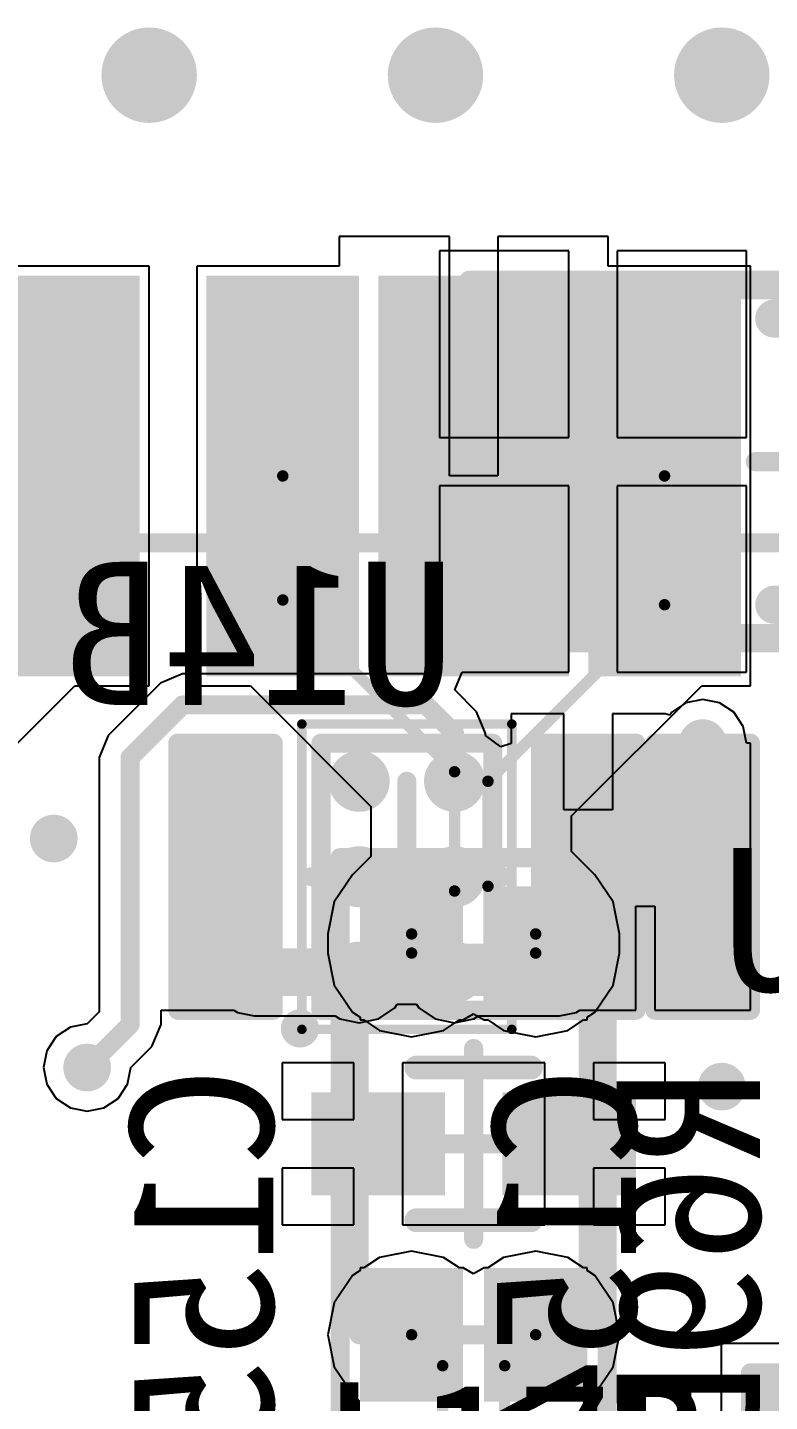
# Model space of a CAD drawing. Header units: millimetres. Extents: x 15 to 120, y 22 to 104.
# Drawn here: x 90.86 to 94.75, y 77.05 to 84.25 of the extents above; entities that cross this region are included whole.
import ezdxf

# ---------------------------------------------------------------- set-up
doc = ezdxf.new("R2010")
doc.units = ezdxf.units.MM
for name, color, linetype in [('BottomLayer', 5, 'Continuous'), ('BottomOverlay', 54, 'Continuous'), ('BottomPaste', 16, 'Continuous'), ('BottomSolder', 6, 'Continuous'), ('Mechanical13', 56, 'Continuous'), ('Mechanical15', 56, 'Continuous'), ('Mechanical9', 56, 'Continuous'), ('MultiLayer', 9, 'Continuous'), ('TopLayer', 1, 'Continuous'), ('TopOverlay', 2, 'Continuous'), ('TopPaste', 8, 'Continuous'), ('TopSolder', 216, 'Continuous')]:
    doc.layers.add(name, color=color, linetype=linetype)

msp = doc.modelspace()

# ---------------------------------------------------------------- linework, layer by layer
at = {"layer": 'BottomLayer'}
for p, q in [((93.698, 83.079), (93.021, 83.079)), ((93.021, 83.079), (93.021, 82.102)), ((93.698, 82.102), (93.698, 83.079)), ((94.629, 83.079), (93.952, 83.079)), ((93.952, 83.079), (93.952, 82.102)), ((94.629, 82.102), (94.629, 83.079)), ((93.021, 82.102), (93.698, 82.102)), ((93.952, 82.102), (94.629, 82.102)), ((93.698, 81.848), (93.021, 81.848)), ((93.021, 81.848), (93.021, 81.0338)), ((93.698, 80.871), (93.698, 81.848)), ((94.629, 81.848), (93.952, 81.848)), ((93.952, 81.848), (93.952, 80.871)), ((94.629, 80.871), (94.629, 81.848)), ((93.021, 81.0338), (92.95, 80.8624)), ((91.675, 80.8624), (91.5602, 80.8148)), ((92.95, 80.8624), (91.675, 80.8624)), ((93.101, 80.7786), (93.1393, 80.871)), ((93.1393, 80.871), (93.698, 80.871)), ((93.952, 80.871), (94.629, 80.871)), ((91.5602, 80.8148), (91.2852, 80.5398)), ((93.2148, 80.6648), (93.101, 80.7786)), ((94.3122, 80.7119), (94.2378, 80.6622)), ((94.4, 80.7294), (94.3122, 80.7119)), ((94.4878, 80.7119), (94.4, 80.7294)), ((94.5622, 80.6622), (94.4878, 80.7119)), ((93.2624, 80.55), (93.2148, 80.6648)), ((93.673, 80.654), (93.396, 80.654)), ((93.396, 80.654), (93.396, 80.4972)), ((93.673, 80.15), (93.673, 80.654)), ((94.204, 80.654), (93.927, 80.654)), ((93.927, 80.654), (93.927, 80.15)), ((94.2275, 80.6469), (94.204, 80.654)), ((94.204, 80.654), (94.204, 80.654)), ((94.204, 80.654), (94.204, 80.654)), ((94.2378, 80.6622), (94.2275, 80.6469)), ((94.6119, 80.5878), (94.5622, 80.6622)), ((94.6294, 80.5), (94.6119, 80.5878)), ((91.2852, 80.5398), (91.2376, 80.425)), ((93.2624, 80.5406), (93.2624, 80.55)), ((93.3427, 80.4811), (93.2624, 80.5406)), ((93.396, 80.4972), (93.3427, 80.4811)), ((94.65, 80.5), (94.6294, 80.5)), ((94.6294, 80.5), (94.6294, 80.5)), ((94.65, 79.8), (94.65, 80.5)), ((91.2376, 80.425), (91.2376, 79.0922)), ((93.927, 80.15), (93.673, 80.15)), ((94.65, 79.1), (94.65, 79.8)), ((94.65, 79.8), (94.65, 79.8)), ((94.65, 79.8), (94.65, 79.8)), ((94.65, 79.8), (94.65, 79.8)), ((94.65, 79.8), (94.65, 79.8)), ((94.65, 79.8), (94.65, 79.8)), ((94.65, 79.8), (94.65, 79.8)), ((94.05, 79.1), (94.05, 79.646)), ((94.05, 79.646), (94.15, 79.646)), ((94.15, 79.646), (94.15, 79.1)), ((92.7874, 79.1126), (92.8, 79.1313)), ((92.8, 79.1313), (92.9, 79.1313)), ((92.9, 79.1313), (92.9125, 79.1126)), ((91.2376, 79.0922), (91.1747, 79.0294)), ((91.5624, 79.025), (91.5624, 79.1)), ((91.5624, 79.1), (91.5624, 79.1)), ((91.5624, 79.1), (91.65, 79.1)), ((91.65, 79.1), (91.65, 79.1)), ((91.65, 79.1), (91.9443, 79.1)), ((91.9443, 79.1), (91.9622, 79.0881)), ((91.9622, 79.0881), (92.05, 79.0706)), ((92.05, 79.0706), (92.4753, 79.0706)), ((92.4753, 79.0706), (92.4986, 79.0551)), ((92.7014, 79.0551), (92.7874, 79.1126)), ((92.9125, 79.1126), (92.9986, 79.0551)), ((93.2014, 79.0551), (93.2247, 79.0706)), ((93.2247, 79.0706), (93.65, 79.0706)), ((93.65, 79.0706), (93.7378, 79.0881)), ((93.7378, 79.0881), (93.7557, 79.1)), ((93.7557, 79.1), (94.05, 79.1)), ((94.15, 79.1), (94.65, 79.1)), ((91.0872, 79.0119), (91.0128, 78.9622)), ((91.1747, 79.0294), (91.0872, 79.0119)), ((91.5148, 78.9102), (91.5624, 79.025)), ((91.5624, 79.025), (91.5624, 79.025)), ((91.5624, 79.025), (91.5624, 79.025)), ((91.5624, 79.025), (91.5624, 79.025)), ((91.5624, 79.025), (91.5624, 79.025)), ((91.5624, 79.025), (91.5624, 79.025)), ((92.4986, 79.0551), (92.6, 79.0349)), ((92.6, 79.0349), (92.7014, 79.0551)), ((92.9986, 79.0551), (93.1, 79.0349)), ((93.1, 79.0349), (93.2014, 79.0551)), ((91.0128, 78.9622), (90.9631, 78.8878)), ((90.9631, 78.8878), (90.9456, 78.8)), ((91.4044, 78.7997), (91.5148, 78.9102)), ((90.9456, 78.8), (90.9631, 78.7122)), ((91.3869, 78.7122), (91.4044, 78.7997)), ((90.9631, 78.7122), (91.0128, 78.6378)), ((91.3372, 78.6378), (91.3869, 78.7122)), ((91.0128, 78.6378), (91.0872, 78.5881)), ((91.2628, 78.5881), (91.3372, 78.6378)), ((91.0872, 78.5881), (91.175, 78.5706)), ((91.175, 78.5706), (91.2628, 78.5881)), ((94.873, 77.354), (94.496, 77.354)), ((94.496, 77.354), (94.496, 76.927))]:
    msp.add_line(p, q, dxfattribs=at)
for points, const_width in [([(91.375, 84, 1), (91.625, 84, 1)], 0.25), ([(92.875, 84, 1), (93.125, 84, 1)], 0.25), ([(94.375, 84, 1), (94.625, 84, 1)], 0.25), ([(93.4125, 82.575, 1), (93.5375, 82.575, 1)], 0.125), ([(93.9125, 82.575, 1), (94.0375, 82.575, 1)], 0.125), ([(93.4125, 82.325, 1), (93.5375, 82.325, 1)], 0.125), ([(93.9125, 82.325, 1), (94.0375, 82.325, 1)], 0.125), ([(93.4125, 81.725, 1), (93.5375, 81.725, 1)], 0.125), ([(93.9125, 81.725, 1), (94.0375, 81.725, 1)], 0.125), ([(93.4125, 81.475, 1), (93.5375, 81.475, 1)], 0.125), ([(93.9125, 81.475, 1), (94.0375, 81.475, 1)], 0.125), ([(91.65, 80.7, 1), (91.7, 80.7, 1)], 0.05), ([(91.65, 80.7, 1), (91.7, 80.7, 1)], 0.05), ([(92.925, 80.7, 1), (92.975, 80.7, 1)], 0.05), ([(92.925, 80.7, 1), (92.975, 80.7, 1)], 0.05), ([(93.075, 80.55, 1), (93.125, 80.55, 1)], 0.05), ([(93.075, 80.55, 1), (93.125, 80.55, 1)], 0.05), ([(94.3375, 80.5, 1), (94.4625, 80.5, 1)], 0.125), ([(94.3375, 80.5, 1), (94.4625, 80.5, 1)], 0.125), ([(91.375, 80.425, 1), (91.425, 80.425, 1)], 0.05), ([(91.375, 80.425, 1), (91.425, 80.425, 1)], 0.05), ([(92.52, 80.3, 1), (92.68, 80.3, 1)], 0.16), ([(92.5375, 80.3, 1), (92.6625, 80.3, 1)], 0.125), ([(93.02, 80.3, 1), (93.18, 80.3, 1)], 0.16), ([(93.075, 80.3, 1), (93.125, 80.3, 1)], 0.05), ([(94.3375, 80.15, 1), (94.4625, 80.15, 1)], 0.125), ([(91.8375, 80.025, 1), (91.9625, 80.025, 1)], 0.125), ([(93.7375, 80.05, 1), (93.8625, 80.05, 1)], 0.125), ([(90.9375, 80, 1), (91.0625, 80, 1)], 0.125), ([(92.52, 79.8, 1), (92.68, 79.8, 1)], 0.16), ([(92.5375, 79.8, 1), (92.6625, 79.8, 1)], 0.125), ([(93.02, 79.8, 1), (93.18, 79.8, 1)], 0.16), ([(93.0375, 79.8, 1), (93.1625, 79.8, 1)], 0.125), ([(94.3375, 79.575, 1), (94.4625, 79.575, 1)], 0.125), ([(91.8375, 79.45, 1), (91.9625, 79.45, 1)], 0.125), ([(91.8375, 79.45, 1), (91.9625, 79.45, 1)], 0.125), ([(93.7375, 79.45, 1), (93.8625, 79.45, 1)], 0.125), ([(93.7375, 79.45, 1), (93.8625, 79.45, 1)], 0.125), ([(91.9875, 79.3, 1), (92.1125, 79.3, 1)], 0.125), ([(91.9875, 79.3, 1), (92.1125, 79.3, 1)], 0.125), ([(92.52, 79.3, 1), (92.68, 79.3, 1)], 0.16), ([(92.5375, 79.3, 1), (92.6625, 79.3, 1)], 0.125), ([(93.02, 79.3, 1), (93.18, 79.3, 1)], 0.16), ([(93.0375, 79.3, 1), (93.1625, 79.3, 1)], 0.125), ([(93.5875, 79.3, 1), (93.7125, 79.3, 1)], 0.125), ([(93.5875, 79.3, 1), (93.7125, 79.3, 1)], 0.125), ([(91.375, 79.025, 1), (91.425, 79.025, 1)], 0.05), ([(91.375, 79.025, 1), (91.425, 79.025, 1)], 0.05), ([(91.1125, 78.8, 1), (91.2375, 78.8, 1)], 0.125), ([(91.15, 78.8, 1), (91.2, 78.8, 1)], 0.05), ([(94.4375, 78.7, 1), (94.5625, 78.7, 1)], 0.125)]:
    msp.add_lwpolyline(points, format="xyb", close=True, dxfattribs=dict(at, const_width=const_width))
for points, const_width in [([(91.4, 80.425), (91.675, 80.7)], 0.1), ([(91.675, 80.7), (92.95, 80.7)], 0.1), ([(92.95, 80.7), (93.1, 80.55)], 0.1), ([(93.1, 80.3), (93.1, 80.55)], 0.1), ([(94.4, 80.15), (94.4, 80.5)], 0.25), ([(91.4, 79.025), (91.4, 80.425)], 0.1), ([(91.9, 79.45), (92.05, 79.3)], 0.25), ([(93.65, 79.3), (93.8, 79.45)], 0.25), ([(92.05, 79.3), (92.6, 79.3)], 0.25), ([(93.1, 79.3), (93.65, 79.3)], 0.25), ([(91.175, 78.8), (91.4, 79.025)], 0.1)]:
    msp.add_lwpolyline(points, dxfattribs=dict(at, const_width=const_width))
for points in [[(93.275, 82.825), (93.275, 81.125), (94.375, 82.825), (94.375, 81.125)], [(91.75, 79.9), (92.05, 79.9), (91.75, 80.4), (92.05, 80.4)], [(93.65, 79.9), (93.95, 79.9), (93.65, 80.4), (93.95, 80.4)], [(94.55, 80.4), (94.25, 80.4), (94.55, 79.9), (94.25, 79.9)], [(91.75, 79.2), (92.05, 79.2), (91.75, 79.7), (92.05, 79.7)], [(93.65, 79.2), (93.95, 79.2), (93.65, 79.7), (93.95, 79.7)], [(94.55, 79.7), (94.25, 79.7), (94.55, 79.2), (94.25, 79.2)]]:
    msp.add_solid(points, dxfattribs=at)
at = {"layer": 'BottomOverlay', "const_width": 0.2}
for points in [[(94.775, 82.725), (95.575, 82.725)], [(94.775, 81.225), (95.575, 81.225)]]:
    msp.add_lwpolyline(points, dxfattribs=at)
at = {"layer": 'BottomOverlay'}
for points, const_width in [([(94.725, 82.725, 1), (94.825, 82.725, 1)], 0.1), ([(94.725, 81.225, 1), (94.825, 81.225, 1)], 0.1), ([(92.34, 79.005, 1), (92.24, 79.005, 1)], 0.1), ([(92.215, 79.005, 1), (92.265, 79.005, 1)], 0.05), ([(92.315, 79.005, 1), (92.365, 79.005, 1)], 0.05)]:
    msp.add_lwpolyline(points, format="xyb", close=True, dxfattribs=dict(at, const_width=const_width))
at = {"layer": 'BottomPaste', "const_width": 0.16}
for points in [[(92.52, 80.3, 1), (92.68, 80.3, 1)], [(92.52, 80.3, 1), (92.68, 80.3, 1)], [(93.02, 80.3, 1), (93.18, 80.3, 1)], [(93.02, 80.3, 1), (93.18, 80.3, 1)], [(92.52, 79.8, 1), (92.68, 79.8, 1)], [(92.52, 79.8, 1), (92.68, 79.8, 1)], [(93.02, 79.8, 1), (93.18, 79.8, 1)], [(93.02, 79.8, 1), (93.18, 79.8, 1)], [(92.52, 79.3, 1), (92.68, 79.3, 1)], [(92.52, 79.3, 1), (92.68, 79.3, 1)], [(93.02, 79.3, 1), (93.18, 79.3, 1)], [(93.02, 79.3, 1), (93.18, 79.3, 1)]]:
    msp.add_lwpolyline(points, format="xyb", close=True, dxfattribs=at)
at = {"layer": 'BottomPaste'}
for points in [[(93.275, 82.825), (93.275, 81.125), (94.375, 82.825), (94.375, 81.125)], [(93.275, 82.825), (93.275, 81.125), (94.375, 82.825), (94.375, 81.125)], [(91.75, 79.9), (92.05, 79.9), (91.75, 80.4), (92.05, 80.4)], [(91.75, 79.9), (92.05, 79.9), (91.75, 80.4), (92.05, 80.4)], [(93.65, 79.9), (93.95, 79.9), (93.65, 80.4), (93.95, 80.4)], [(93.65, 79.9), (93.95, 79.9), (93.65, 80.4), (93.95, 80.4)], [(94.55, 80.4), (94.25, 80.4), (94.55, 79.9), (94.25, 79.9)], [(94.55, 80.4), (94.25, 80.4), (94.55, 79.9), (94.25, 79.9)], [(91.75, 79.2), (92.05, 79.2), (91.75, 79.7), (92.05, 79.7)], [(91.75, 79.2), (92.05, 79.2), (91.75, 79.7), (92.05, 79.7)], [(93.65, 79.2), (93.95, 79.2), (93.65, 79.7), (93.95, 79.7)], [(93.65, 79.2), (93.95, 79.2), (93.65, 79.7), (93.95, 79.7)], [(94.55, 79.7), (94.25, 79.7), (94.55, 79.2), (94.25, 79.2)], [(94.55, 79.7), (94.25, 79.7), (94.55, 79.2), (94.25, 79.2)]]:
    msp.add_solid(points, dxfattribs=at)
at = {"layer": 'BottomSolder'}
for points, const_width in [([(92.54, 80.3, 1), (92.66, 80.3, 1)], 0.12), ([(92.54, 80.3, 1), (92.66, 80.3, 1)], 0.12), ([(93.04, 80.3, 1), (93.16, 80.3, 1)], 0.12), ([(93.04, 80.3, 1), (93.16, 80.3, 1)], 0.12), ([(93.7125, 80.05, 1), (93.8875, 80.05, 1)], 0.175), ([(93.7125, 80.05, 1), (93.8875, 80.05, 1)], 0.175), ([(91.8125, 80.025, 1), (91.9875, 80.025, 1)], 0.175), ([(91.8125, 80.025, 1), (91.9875, 80.025, 1)], 0.175), ([(92.54, 79.8, 1), (92.66, 79.8, 1)], 0.12), ([(92.54, 79.8, 1), (92.66, 79.8, 1)], 0.12), ([(93.04, 79.8, 1), (93.16, 79.8, 1)], 0.12), ([(93.04, 79.8, 1), (93.16, 79.8, 1)], 0.12), ([(91.8125, 79.45, 1), (91.9875, 79.45, 1)], 0.175), ([(91.8125, 79.45, 1), (91.9875, 79.45, 1)], 0.175), ([(93.7125, 79.45, 1), (93.8875, 79.45, 1)], 0.175), ([(93.7125, 79.45, 1), (93.8875, 79.45, 1)], 0.175), ([(92.54, 79.3, 1), (92.66, 79.3, 1)], 0.12), ([(92.54, 79.3, 1), (92.66, 79.3, 1)], 0.12), ([(93.04, 79.3, 1), (93.16, 79.3, 1)], 0.12), ([(93.04, 79.3, 1), (93.16, 79.3, 1)], 0.12)]:
    msp.add_lwpolyline(points, format="xyb", close=True, dxfattribs=dict(at, const_width=const_width))
for points in [[(93.225, 82.875), (93.225, 81.075), (94.425, 82.875), (94.425, 81.075)], [(93.225, 82.875), (93.225, 81.075), (94.425, 82.875), (94.425, 81.075)], [(91.7, 79.85), (92.1, 79.85), (91.7, 80.45), (92.1, 80.45)], [(91.7, 79.85), (92.1, 79.85), (91.7, 80.45), (92.1, 80.45)], [(93.6, 79.85), (94, 79.85), (93.6, 80.45), (94, 80.45)], [(93.6, 79.85), (94, 79.85), (93.6, 80.45), (94, 80.45)], [(94.6, 80.45), (94.2, 80.45), (94.6, 79.85), (94.2, 79.85)], [(94.6, 80.45), (94.2, 80.45), (94.6, 79.85), (94.2, 79.85)], [(91.7, 79.15), (92.1, 79.15), (91.7, 79.75), (92.1, 79.75)], [(91.7, 79.15), (92.1, 79.15), (91.7, 79.75), (92.1, 79.75)], [(93.6, 79.15), (94, 79.15), (93.6, 79.75), (94, 79.75)], [(93.6, 79.15), (94, 79.15), (93.6, 79.75), (94, 79.75)], [(94.6, 79.75), (94.2, 79.75), (94.6, 79.15), (94.2, 79.15)], [(94.6, 79.75), (94.2, 79.75), (94.6, 79.15), (94.2, 79.15)], [(94.7, 76.45), (95.3, 76.45), (94.7, 77.15), (95.3, 77.15)], [(94.7, 76.45), (95.3, 76.45), (94.7, 77.15), (95.3, 77.15)]]:
    msp.add_solid(points, dxfattribs=at)
at = {"layer": 'Mechanical13', "const_width": 0.1}
for points in [[(93.475, 81.075), (93.475, 82.875)], [(93.475, 82.875), (96.875, 82.875)], [(86.3, 81.55), (100.1, 81.55)], [(93.475, 81.075), (96.875, 81.075)], [(92.4, 79.1), (92.4, 80.5)], [(92.4, 80.5), (93.3, 80.5)], [(93.3, 79.1), (93.3, 80.5)], [(91.735, 80.115), (92.065, 80.115)], [(91.735, 79.485), (91.735, 80.115)], [(92.065, 79.485), (92.065, 80.115)], [(93.635, 80.115), (93.965, 80.115)], [(93.635, 79.485), (93.635, 80.115)], [(93.965, 79.485), (93.965, 80.115)], [(94.235, 79.485), (94.235, 80.115)], [(94.235, 80.115), (94.565, 80.115)], [(94.565, 79.485), (94.565, 80.115)], [(91.735, 79.485), (92.065, 79.485)], [(93.635, 79.485), (93.965, 79.485)], [(94.235, 79.485), (94.565, 79.485)], [(92.4, 79.1), (93.3, 79.1)]]:
    msp.add_lwpolyline(points, dxfattribs=at)
at = {"layer": 'Mechanical13', "const_width": 0.05}
for points in [[(93.45, 82.875, 1), (93.5, 82.875, 1)], [(93.45, 82.875, 1), (93.5, 82.875, 1)], [(93.45, 81.075, 1), (93.5, 81.075, 1)], [(93.45, 81.075, 1), (93.5, 81.075, 1)], [(92.375, 80.5, 1), (92.425, 80.5, 1)], [(92.375, 80.5, 1), (92.425, 80.5, 1)], [(93.275, 80.5, 1), (93.325, 80.5, 1)], [(93.275, 80.5, 1), (93.325, 80.5, 1)], [(91.71, 80.115, 1), (91.76, 80.115, 1)], [(91.71, 80.115, 1), (91.76, 80.115, 1)], [(92.04, 80.115, 1), (92.09, 80.115, 1)], [(92.04, 80.115, 1), (92.09, 80.115, 1)], [(93.61, 80.115, 1), (93.66, 80.115, 1)], [(93.61, 80.115, 1), (93.66, 80.115, 1)], [(93.94, 80.115, 1), (93.99, 80.115, 1)], [(93.94, 80.115, 1), (93.99, 80.115, 1)], [(94.21, 80.115, 1), (94.26, 80.115, 1)], [(94.21, 80.115, 1), (94.26, 80.115, 1)], [(94.54, 80.115, 1), (94.59, 80.115, 1)], [(94.54, 80.115, 1), (94.59, 80.115, 1)], [(91.71, 79.485, 1), (91.76, 79.485, 1)], [(91.71, 79.485, 1), (91.76, 79.485, 1)], [(92.04, 79.485, 1), (92.09, 79.485, 1)], [(92.04, 79.485, 1), (92.09, 79.485, 1)], [(93.61, 79.485, 1), (93.66, 79.485, 1)], [(93.61, 79.485, 1), (93.66, 79.485, 1)], [(93.94, 79.485, 1), (93.99, 79.485, 1)], [(93.94, 79.485, 1), (93.99, 79.485, 1)], [(94.21, 79.485, 1), (94.26, 79.485, 1)], [(94.21, 79.485, 1), (94.26, 79.485, 1)], [(94.54, 79.485, 1), (94.59, 79.485, 1)], [(94.54, 79.485, 1), (94.59, 79.485, 1)], [(92.375, 79.1, 1), (92.425, 79.1, 1)], [(92.375, 79.1, 1), (92.425, 79.1, 1)], [(93.275, 79.1, 1), (93.325, 79.1, 1)], [(93.275, 79.1, 1), (93.325, 79.1, 1)]]:
    msp.add_lwpolyline(points, format="xyb", close=True, dxfattribs=at)
at = {"layer": 'Mechanical15'}
for points, const_width in [([(93.175, 81.025), (93.175, 82.925)], 0.1), ([(93.175, 82.925), (97.175, 82.925)], 0.1), ([(94.675, 81.975), (95.675, 81.975)], 0.1), ([(86.3, 81.55), (100.1, 81.55)], 0.05), ([(93.175, 81.025), (97.175, 81.025)], 0.1), ([(92.3, 79), (92.3, 80.6)], 0.05), ([(92.3, 80.6), (93.4, 80.6)], 0.05), ([(93.4, 79), (93.4, 80.6)], 0.05), ([(91.65, 80.5), (92.15, 80.5)], 0.1), ([(91.65, 79.1), (91.65, 80.5)], 0.1), ([(92.15, 79.1), (92.15, 80.5)], 0.1), ([(93.55, 80.5), (94.05, 80.5)], 0.1), ([(93.55, 79.1), (93.55, 80.5)], 0.1), ([(94.05, 79.1), (94.05, 80.5)], 0.1), ([(94.15, 79.1), (94.15, 80.5)], 0.1), ([(94.15, 80.5), (94.65, 80.5)], 0.1), ([(94.65, 79.1), (94.65, 80.5)], 0.1), ([(92.85, 79.3), (92.85, 80.3)], 0.1), ([(91.9, 79.635), (91.9, 79.965)], 0.1), ([(93.8, 79.635), (93.8, 79.965)], 0.1), ([(94.4, 79.635), (94.4, 79.965)], 0.1), ([(92.5, 76.9), (92.5, 79.9)], 0.1), ([(92.5, 79.9), (93.9, 79.9)], 0.1), ([(93.9, 76.9), (93.9, 79.9)], 0.1), ([(91.735, 79.8), (92.065, 79.8)], 0.1), ([(92.35, 79.8), (93.35, 79.8)], 0.1), ([(93.635, 79.8), (93.965, 79.8)], 0.1), ([(94.235, 79.8), (94.565, 79.8)], 0.1), ([(91.65, 79.1), (92.15, 79.1)], 0.1), ([(93.55, 79.1), (94.05, 79.1)], 0.1), ([(94.15, 79.1), (94.65, 79.1)], 0.1), ([(92.3, 79), (93.4, 79)], 0.05), ([(93.2, 77.9), (93.2, 78.9)], 0.1), ([(92.7, 78.4), (93.7, 78.4)], 0.1), ([(94.65, 77.2), (95.35, 77.2)], 0.1), ([(94.65, 75.4), (94.65, 77.2)], 0.1)]:
    msp.add_lwpolyline(points, dxfattribs=dict(at, const_width=const_width))
for points, const_width in [([(93.15, 82.925, 1), (93.2, 82.925, 1)], 0.05), ([(93.15, 82.925, 1), (93.2, 82.925, 1)], 0.05), ([(94.65, 81.975, 1), (94.7, 81.975, 1)], 0.05), ([(93.15, 81.025, 1), (93.2, 81.025, 1)], 0.05), ([(93.15, 81.025, 1), (93.2, 81.025, 1)], 0.05), ([(92.2875, 80.6, 1), (92.3125, 80.6, 1)], 0.025), ([(92.2875, 80.6, 1), (92.3125, 80.6, 1)], 0.025), ([(93.3875, 80.6, 1), (93.4125, 80.6, 1)], 0.025), ([(93.3875, 80.6, 1), (93.4125, 80.6, 1)], 0.025), ([(91.625, 80.5, 1), (91.675, 80.5, 1)], 0.05), ([(91.625, 80.5, 1), (91.675, 80.5, 1)], 0.05), ([(92.125, 80.5, 1), (92.175, 80.5, 1)], 0.05), ([(92.125, 80.5, 1), (92.175, 80.5, 1)], 0.05), ([(93.525, 80.5, 1), (93.575, 80.5, 1)], 0.05), ([(93.525, 80.5, 1), (93.575, 80.5, 1)], 0.05), ([(94.025, 80.5, 1), (94.075, 80.5, 1)], 0.05), ([(94.025, 80.5, 1), (94.075, 80.5, 1)], 0.05), ([(94.125, 80.5, 1), (94.175, 80.5, 1)], 0.05), ([(94.125, 80.5, 1), (94.175, 80.5, 1)], 0.05), ([(94.625, 80.5, 1), (94.675, 80.5, 1)], 0.05), ([(94.625, 80.5, 1), (94.675, 80.5, 1)], 0.05), ([(92.825, 80.3, 1), (92.875, 80.3, 1)], 0.05), ([(91.875, 79.965, 1), (91.925, 79.965, 1)], 0.05), ([(93.775, 79.965, 1), (93.825, 79.965, 1)], 0.05), ([(94.375, 79.965, 1), (94.425, 79.965, 1)], 0.05), ([(92.475, 79.9, 1), (92.525, 79.9, 1)], 0.05), ([(92.475, 79.9, 1), (92.525, 79.9, 1)], 0.05), ([(93.875, 79.9, 1), (93.925, 79.9, 1)], 0.05), ([(93.875, 79.9, 1), (93.925, 79.9, 1)], 0.05), ([(91.71, 79.8, 1), (91.76, 79.8, 1)], 0.05), ([(92.04, 79.8, 1), (92.09, 79.8, 1)], 0.05), ([(92.325, 79.8, 1), (92.375, 79.8, 1)], 0.05), ([(93.325, 79.8, 1), (93.375, 79.8, 1)], 0.05), ([(93.61, 79.8, 1), (93.66, 79.8, 1)], 0.05), ([(93.94, 79.8, 1), (93.99, 79.8, 1)], 0.05), ([(94.21, 79.8, 1), (94.26, 79.8, 1)], 0.05), ([(94.54, 79.8, 1), (94.59, 79.8, 1)], 0.05), ([(91.875, 79.635, 1), (91.925, 79.635, 1)], 0.05), ([(93.775, 79.635, 1), (93.825, 79.635, 1)], 0.05), ([(94.375, 79.635, 1), (94.425, 79.635, 1)], 0.05), ([(92.825, 79.3, 1), (92.875, 79.3, 1)], 0.05), ([(91.625, 79.1, 1), (91.675, 79.1, 1)], 0.05), ([(91.625, 79.1, 1), (91.675, 79.1, 1)], 0.05), ([(92.125, 79.1, 1), (92.175, 79.1, 1)], 0.05), ([(92.125, 79.1, 1), (92.175, 79.1, 1)], 0.05), ([(93.525, 79.1, 1), (93.575, 79.1, 1)], 0.05), ([(93.525, 79.1, 1), (93.575, 79.1, 1)], 0.05), ([(94.025, 79.1, 1), (94.075, 79.1, 1)], 0.05), ([(94.025, 79.1, 1), (94.075, 79.1, 1)], 0.05), ([(94.125, 79.1, 1), (94.175, 79.1, 1)], 0.05), ([(94.125, 79.1, 1), (94.175, 79.1, 1)], 0.05), ([(94.625, 79.1, 1), (94.675, 79.1, 1)], 0.05), ([(94.625, 79.1, 1), (94.675, 79.1, 1)], 0.05), ([(92.2875, 79, 1), (92.3125, 79, 1)], 0.025), ([(92.2875, 79, 1), (92.3125, 79, 1)], 0.025), ([(93.3875, 79, 1), (93.4125, 79, 1)], 0.025), ([(93.3875, 79, 1), (93.4125, 79, 1)], 0.025), ([(93.175, 78.9, 1), (93.225, 78.9, 1)], 0.05), ([(92.675, 78.4, 1), (92.725, 78.4, 1)], 0.05), ([(93.675, 78.4, 1), (93.725, 78.4, 1)], 0.05), ([(93.175, 77.9, 1), (93.225, 77.9, 1)], 0.05), ([(94.625, 77.2, 1), (94.675, 77.2, 1)], 0.05), ([(94.625, 77.2, 1), (94.675, 77.2, 1)], 0.05)]:
    msp.add_lwpolyline(points, format="xyb", close=True, dxfattribs=dict(at, const_width=const_width))
at = {"layer": 'Mechanical9', "const_width": 0.1}
for points in [[(92.6, 77.4), (92.6, 79.4)], [(92.6, 79.4), (93.8, 79.4)], [(93.8, 77.4), (93.8, 79.4)], [(92.6, 77.4), (93.8, 77.4)]]:
    msp.add_lwpolyline(points, dxfattribs=at)
at = {"layer": 'Mechanical9', "const_width": 0.05}
for points in [[(92.575, 79.4, 1), (92.625, 79.4, 1)], [(92.575, 79.4, 1), (92.625, 79.4, 1)], [(93.775, 79.4, 1), (93.825, 79.4, 1)], [(93.775, 79.4, 1), (93.825, 79.4, 1)], [(92.575, 77.4, 1), (92.625, 77.4, 1)], [(92.575, 77.4, 1), (92.625, 77.4, 1)], [(93.775, 77.4, 1), (93.825, 77.4, 1)], [(93.775, 77.4, 1), (93.825, 77.4, 1)]]:
    msp.add_lwpolyline(points, format="xyb", close=True, dxfattribs=at)
at = {"layer": 'MultiLayer'}
for points, const_width in [([(91.375, 84, 1), (91.625, 84, 1)], 0.25), ([(92.875, 84, 1), (93.125, 84, 1)], 0.25), ([(94.375, 84, 1), (94.625, 84, 1)], 0.25), ([(92.8125, 82.65, 1), (92.9375, 82.65, 1)], 0.125), ([(93.4625, 82.65, 1), (93.5875, 82.65, 1)], 0.125), ([(93.4125, 82.575, 1), (93.5375, 82.575, 1)], 0.125), ([(93.6125, 82.45, 1), (93.8375, 82.45, 1)], 0.225), ([(93.9125, 82.575, 1), (94.0375, 82.575, 1)], 0.125), ([(93.4125, 82.325, 1), (93.5375, 82.325, 1)], 0.125), ([(93.9125, 82.325, 1), (94.0375, 82.325, 1)], 0.125), ([(93.4625, 82.25, 1), (93.5875, 82.25, 1)], 0.125), ([(93.4625, 81.8, 1), (93.5875, 81.8, 1)], 0.125), ([(93.4125, 81.725, 1), (93.5375, 81.725, 1)], 0.125), ([(93.6125, 81.6, 1), (93.8375, 81.6, 1)], 0.225), ([(93.9125, 81.725, 1), (94.0375, 81.725, 1)], 0.125), ([(93.4125, 81.475, 1), (93.5375, 81.475, 1)], 0.125), ([(93.9125, 81.475, 1), (94.0375, 81.475, 1)], 0.125), ([(92.8125, 81.4, 1), (92.9375, 81.4, 1)], 0.125), ([(93.4625, 81.4, 1), (93.5875, 81.4, 1)], 0.125), ([(94.3375, 80.5, 1), (94.4625, 80.5, 1)], 0.125), ([(92.5375, 80.3, 1), (92.6625, 80.3, 1)], 0.125), ([(91.8375, 80.025, 1), (91.9625, 80.025, 1)], 0.125), ([(93.7375, 80.05, 1), (93.8625, 80.05, 1)], 0.125), ([(90.9375, 80, 1), (91.0625, 80, 1)], 0.125), ([(92.5375, 79.8, 1), (92.6625, 79.8, 1)], 0.125), ([(93.0375, 79.8, 1), (93.1625, 79.8, 1)], 0.125), ([(94.3375, 79.575, 1), (94.4625, 79.575, 1)], 0.125), ([(91.8375, 79.45, 1), (91.9625, 79.45, 1)], 0.125), ([(93.7375, 79.45, 1), (93.8625, 79.45, 1)], 0.125), ([(91.1125, 78.8, 1), (91.2375, 78.8, 1)], 0.125), ([(94.4375, 78.7, 1), (94.5625, 78.7, 1)], 0.125), ([(92.5125, 78.4, 1), (92.6375, 78.4, 1)], 0.125), ([(92.7625, 78.4, 1), (92.8875, 78.4, 1)], 0.125), ([(93.5125, 78.4, 1), (93.6375, 78.4, 1)], 0.125), ([(93.7625, 78.4, 1), (93.8875, 78.4, 1)], 0.125)]:
    msp.add_lwpolyline(points, format="xyb", close=True, dxfattribs=dict(at, const_width=const_width))
at = {"layer": 'TopLayer'}
for p, q in [((93.073, 83.154), (92.496, 83.154)), ((92.496, 83.154), (92.496, 83)), ((93.073, 81.9), (93.073, 83.154)), ((93.904, 83.154), (93.327, 83.154)), ((93.327, 83.154), (93.327, 81.9)), ((93.904, 83), (93.904, 83.154)), ((91.5, 83), (90.4, 83)), ((91.5, 80.8), (91.5, 83)), ((92.496, 83), (91.75, 83)), ((91.75, 83), (91.75, 80.8)), ((94.65, 83), (93.904, 83)), ((94.65, 80.8), (94.65, 83)), ((93.327, 81.9), (93.073, 81.9)), ((90.5343, 80.2244), (91.1099, 80.8)), ((91.1099, 80.8), (91.5, 80.8)), ((91.75, 80.8), (92.03, 80.8)), ((92.03, 80.8), (92.6616, 80.1684)), ((93.7134, 80.1184), (94.395, 80.8)), ((94.395, 80.8), (94.65, 80.8)), ((92.6616, 80.1684), (92.6616, 79.9066)), ((93.7134, 79.9316), (93.7134, 80.1184)), ((93.835, 79.81), (93.7134, 79.9316)), ((92.6616, 79.9066), (92.565, 79.81)), ((92.565, 79.81), (92.4699, 79.6678)), ((93.9301, 79.6678), (93.835, 79.81)), ((92.4699, 79.6678), (92.4366, 79.5)), ((93.9356, 79.6399), (93.9301, 79.6678)), ((93.9634, 79.5), (93.9356, 79.6399)), ((92.4366, 79.5), (92.4366, 79.4)), ((93.9634, 79.4), (93.9634, 79.5)), ((92.4366, 79.4), (92.4699, 79.2322)), ((93.9301, 79.2322), (93.9634, 79.4)), ((92.4699, 79.2322), (92.565, 79.09)), ((93.835, 79.09), (93.9301, 79.2322)), ((92.565, 79.09), (92.605, 79.0633)), ((92.605, 79.0633), (92.605, 79.05)), ((93.145, 79.05), (93.2, 79.0814)), ((93.2, 79.0814), (93.255, 79.05)), ((93.795, 79.0633), (93.835, 79.09)), ((93.795, 79.05), (93.795, 79.0633)), ((92.605, 79.05), (92.6248, 79.05)), ((92.6248, 79.05), (92.7072, 78.9949)), ((92.7072, 78.9949), (92.875, 78.9616)), ((92.875, 78.9616), (93.0428, 78.9949)), ((93.0428, 78.9949), (93.1252, 79.05)), ((93.1252, 79.05), (93.145, 79.05)), ((93.145, 79.05), (93.145, 79.05)), ((93.255, 79.05), (93.255, 79.05)), ((93.255, 79.05), (93.2748, 79.05)), ((93.2748, 79.05), (93.3572, 78.9949)), ((93.3572, 78.9949), (93.525, 78.9616)), ((93.525, 78.9616), (93.6928, 78.9949)), ((93.6928, 78.9949), (93.7752, 79.05)), ((93.7752, 79.05), (93.795, 79.05)), ((92.573, 78.824), (92.196, 78.824)), ((92.196, 78.824), (92.196, 78.527)), ((92.573, 78.527), (92.573, 78.824)), ((93.204, 78.824), (92.827, 78.824)), ((92.827, 78.824), (92.827, 78.4)), ((93.204, 78.824), (93.204, 78.824)), ((93.573, 78.824), (93.204, 78.824)), ((93.573, 78.4), (93.573, 78.824)), ((94.204, 78.824), (93.827, 78.824)), ((93.827, 78.824), (93.827, 78.527)), ((94.204, 78.527), (94.204, 78.824)), ((92.196, 78.527), (92.573, 78.527)), ((93.827, 78.527), (94.204, 78.527)), ((92.827, 78.4), (92.827, 77.976)), ((93.573, 77.976), (93.573, 78.4)), ((92.573, 78.273), (92.196, 78.273)), ((92.196, 78.273), (92.196, 77.976)), ((92.573, 77.976), (92.573, 78.273)), ((94.204, 78.273), (93.827, 78.273)), ((93.827, 78.273), (93.827, 77.976)), ((94.204, 77.976), (94.204, 78.273)), ((92.196, 77.976), (92.573, 77.976)), ((92.827, 77.976), (93.196, 77.976)), ((93.196, 77.976), (93.196, 77.976)), ((93.196, 77.976), (93.573, 77.976)), ((93.827, 77.976), (94.204, 77.976)), ((92.875, 77.8384), (92.7072, 77.805)), ((93.0428, 77.805), (92.875, 77.8384)), ((93.525, 77.8384), (93.3572, 77.805)), ((93.6928, 77.805), (93.525, 77.8384)), ((92.7072, 77.805), (92.6248, 77.75)), ((93.1252, 77.75), (93.0428, 77.805)), ((93.3572, 77.805), (93.2748, 77.75)), ((93.7752, 77.75), (93.6928, 77.805)), ((92.565, 77.71), (92.4699, 77.5678)), ((92.605, 77.7367), (92.565, 77.71)), ((92.6248, 77.75), (92.605, 77.75)), ((92.605, 77.75), (92.605, 77.7367)), ((93.145, 77.75), (93.1252, 77.75)), ((93.2, 77.7186), (93.145, 77.75)), ((93.145, 77.75), (93.145, 77.75)), ((93.255, 77.75), (93.2, 77.7186)), ((93.2748, 77.75), (93.255, 77.75)), ((93.255, 77.75), (93.255, 77.75)), ((93.795, 77.75), (93.7752, 77.75)), ((93.795, 77.7367), (93.795, 77.75)), ((93.835, 77.71), (93.795, 77.7367)), ((93.9301, 77.5678), (93.835, 77.71)), ((92.4699, 77.5678), (92.4366, 77.4)), ((93.9634, 77.4), (93.9301, 77.5678)), ((92.4366, 77.4), (92.4699, 77.2322)), ((93.9301, 77.2322), (93.9634, 77.4)), ((92.4699, 77.2322), (92.565, 77.09)), ((93.835, 77.09), (93.9301, 77.2322)), ((92.565, 77.09), (92.5991, 77.0559)), ((92.5991, 77.0559), (92.5991, 76.85)), ((93.8009, 77.0559), (93.835, 77.09)), ((93.8009, 76.85), (93.8009, 77.0559))]:
    msp.add_line(p, q, dxfattribs=at)
for points, const_width in [([(91.375, 84, 1), (91.625, 84, 1)], 0.25), ([(92.875, 84, 1), (93.125, 84, 1)], 0.25), ([(94.375, 84, 1), (94.625, 84, 1)], 0.25), ([(92.8125, 82.65, 1), (92.9375, 82.65, 1)], 0.125), ([(93.4625, 82.65, 1), (93.5875, 82.65, 1)], 0.125), ([(93.4625, 82.25, 1), (93.5875, 82.25, 1)], 0.125), ([(90.9125, 81.9, 1), (90.9875, 81.9, 1)], 0.075), ([(92.185, 81.9, 1), (92.215, 81.9, 1)], 0.03), ([(93.4625, 81.8, 1), (93.5875, 81.8, 1)], 0.125), ([(94.185, 81.9, 1), (94.215, 81.9, 1)], 0.03), ([(92.8125, 81.4, 1), (92.9375, 81.4, 1)], 0.125), ([(93.4625, 81.4, 1), (93.5875, 81.4, 1)], 0.125), ([(90.9125, 81.325, 1), (90.9875, 81.325, 1)], 0.075), ([(90.9125, 81.325, 1), (90.9875, 81.325, 1)], 0.075), ([(92.185, 81.25, 1), (92.215, 81.25, 1)], 0.03), ([(92.185, 81.25, 1), (92.215, 81.25, 1)], 0.03), ([(94.185, 81.225, 1), (94.215, 81.225, 1)], 0.03), ([(94.185, 81.225, 1), (94.215, 81.225, 1)], 0.03), ([(93.085, 80.35, 1), (93.115, 80.35, 1)], 0.03), ([(93.085, 80.35, 1), (93.115, 80.35, 1)], 0.03), ([(93.26, 80.3, 1), (93.29, 80.3, 1)], 0.03), ([(93.26, 80.3, 1), (93.29, 80.3, 1)], 0.03), ([(93.26, 79.75, 1), (93.29, 79.75, 1)], 0.03), ([(93.26, 79.75, 1), (93.29, 79.75, 1)], 0.03), ([(93.085, 79.725, 1), (93.115, 79.725, 1)], 0.03), ([(93.085, 79.725, 1), (93.115, 79.725, 1)], 0.03), ([(92.86, 79.5, 1), (92.89, 79.5, 1)], 0.03), ([(92.86, 79.5, 1), (92.89, 79.5, 1)], 0.03), ([(93.51, 79.5, 1), (93.54, 79.5, 1)], 0.03), ([(93.51, 79.5, 1), (93.54, 79.5, 1)], 0.03), ([(92.86, 79.4, 1), (92.89, 79.4, 1)], 0.03), ([(93.51, 79.4, 1), (93.54, 79.4, 1)], 0.03), ([(92.5125, 78.4, 1), (92.6375, 78.4, 1)], 0.125), ([(92.7625, 78.4, 1), (92.8875, 78.4, 1)], 0.125), ([(93.5125, 78.4, 1), (93.6375, 78.4, 1)], 0.125), ([(93.7625, 78.4, 1), (93.8875, 78.4, 1)], 0.125), ([(92.86, 77.4, 1), (92.89, 77.4, 1)], 0.03), ([(93.51, 77.4, 1), (93.54, 77.4, 1)], 0.03), ([(93.0225, 77.2375, 1), (93.0525, 77.2375, 1)], 0.03), ([(93.0225, 77.2375, 1), (93.0525, 77.2375, 1)], 0.03), ([(93.3475, 77.2375, 1), (93.3775, 77.2375, 1)], 0.03), ([(93.3475, 77.2375, 1), (93.3775, 77.2375, 1)], 0.03)]:
    msp.add_lwpolyline(points, format="xyb", close=True, dxfattribs=dict(at, const_width=const_width))
for points, const_width in [([(90.95, 81.325), (90.95, 81.9)], 0.15), ([(92.2, 81.25), (92.2, 81.9)], 0.06), ([(94.2, 81.225), (94.2, 81.9)], 0.06), ([(90.05, 80.425), (90.95, 81.325)], 0.15), ([(92.2, 81.25), (93.1, 80.35)], 0.06), ([(93.275, 80.3), (94.2, 81.225)], 0.06), ([(93.1, 79.725), (93.1, 80.35)], 0.06), ([(93.275, 79.75), (93.275, 80.3)], 0.06), ([(93.275, 79.75), (93.525, 79.5)], 0.06), ([(92.875, 79.5), (93.1, 79.725)], 0.06), ([(92.875, 79.4), (92.875, 79.5)], 0.06), ([(93.525, 79.4), (93.525, 79.5)], 0.06), ([(92.875, 77.4), (93.0375, 77.2375)], 0.06), ([(93.3625, 77.2375), (93.525, 77.4)], 0.06), ([(93.0375, 76.85), (93.0375, 77.2375)], 0.06), ([(93.3625, 76.85), (93.3625, 77.2375)], 0.06)]:
    msp.add_lwpolyline(points, dxfattribs=dict(at, const_width=const_width))
for points in [[(90.5, 80.9), (91.4, 80.9), (90.5, 82.9), (91.4, 82.9)], [(91.85, 80.9), (92.55, 80.9), (91.85, 82.9), (92.55, 82.9)], [(92.75, 80.9), (93.65, 80.9), (92.75, 82.9), (93.65, 82.9)], [(93.85, 80.9), (94.55, 80.9), (93.85, 82.9), (94.55, 82.9)], [(92.705, 79.65), (92.705, 79.15), (93.045, 79.65), (93.045, 79.15)], [(93.355, 79.65), (93.355, 79.15), (93.695, 79.65), (93.695, 79.15)], [(92.45, 78.23), (92.95, 78.23), (92.45, 78.57), (92.95, 78.57)], [(93.45, 78.23), (93.95, 78.23), (93.45, 78.57), (93.95, 78.57)], [(92.705, 77.65), (92.705, 77.15), (93.045, 77.65), (93.045, 77.15)], [(93.355, 77.65), (93.355, 77.15), (93.695, 77.65), (93.695, 77.15)]]:
    msp.add_solid(points, dxfattribs=at)
at = {"layer": 'TopOverlay', "const_width": 0.125}
for points in [[(92.9, 78.8), (93.5, 78.8)], [(92.9, 78), (93.5, 78)]]:
    msp.add_lwpolyline(points, dxfattribs=at)
at = {"layer": 'TopOverlay', "const_width": 0.0625}
for points in [[(92.8688, 78.8, 1), (92.9313, 78.8, 1)], [(93.4688, 78.8, 1), (93.5313, 78.8, 1)], [(92.8688, 78, 1), (92.9313, 78, 1)], [(93.4688, 78, 1), (93.5313, 78, 1)]]:
    msp.add_lwpolyline(points, format="xyb", close=True, dxfattribs=at)
at = {"layer": 'TopPaste'}
for points in [[(90.5, 80.9), (91.4, 80.9), (90.5, 82.9), (91.4, 82.9)], [(90.5, 80.9), (91.4, 80.9), (90.5, 82.9), (91.4, 82.9)], [(91.85, 80.9), (92.55, 80.9), (91.85, 82.9), (92.55, 82.9)], [(91.85, 80.9), (92.55, 80.9), (91.85, 82.9), (92.55, 82.9)], [(92.75, 80.9), (93.65, 80.9), (92.75, 82.9), (93.65, 82.9)], [(92.75, 80.9), (93.65, 80.9), (92.75, 82.9), (93.65, 82.9)], [(93.85, 80.9), (94.55, 80.9), (93.85, 82.9), (94.55, 82.9)], [(93.85, 80.9), (94.55, 80.9), (93.85, 82.9), (94.55, 82.9)], [(92.705, 79.65), (92.705, 79.15), (93.045, 79.65), (93.045, 79.15)], [(92.705, 79.65), (92.705, 79.15), (93.045, 79.65), (93.045, 79.15)], [(93.355, 79.65), (93.355, 79.15), (93.695, 79.65), (93.695, 79.15)], [(93.355, 79.65), (93.355, 79.15), (93.695, 79.65), (93.695, 79.15)], [(92.45, 78.23), (92.95, 78.23), (92.45, 78.57), (92.95, 78.57)], [(92.45, 78.23), (92.95, 78.23), (92.45, 78.57), (92.95, 78.57)], [(93.45, 78.23), (93.95, 78.23), (93.45, 78.57), (93.95, 78.57)], [(93.45, 78.23), (93.95, 78.23), (93.45, 78.57), (93.95, 78.57)], [(92.705, 77.65), (92.705, 77.15), (93.045, 77.65), (93.045, 77.15)], [(92.705, 77.65), (92.705, 77.15), (93.045, 77.65), (93.045, 77.15)], [(93.355, 77.65), (93.355, 77.15), (93.695, 77.65), (93.695, 77.15)], [(93.355, 77.65), (93.355, 77.15), (93.695, 77.65), (93.695, 77.15)]]:
    msp.add_solid(points, dxfattribs=at)
at = {"layer": 'TopSolder'}
for points in [[(90.45, 80.85), (91.45, 80.85), (90.45, 82.95), (91.45, 82.95)], [(90.45, 80.85), (91.45, 80.85), (90.45, 82.95), (91.45, 82.95)], [(91.8, 80.85), (92.6, 80.85), (91.8, 82.95), (92.6, 82.95)], [(91.8, 80.85), (92.6, 80.85), (91.8, 82.95), (92.6, 82.95)], [(92.7, 80.85), (93.7, 80.85), (92.7, 82.95), (93.7, 82.95)], [(92.7, 80.85), (93.7, 80.85), (92.7, 82.95), (93.7, 82.95)], [(93.8, 80.85), (94.6, 80.85), (93.8, 82.95), (94.6, 82.95)], [(93.8, 80.85), (94.6, 80.85), (93.8, 82.95), (94.6, 82.95)], [(92.605, 79.75), (92.605, 79.05), (93.145, 79.75), (93.145, 79.05)], [(92.605, 79.75), (92.605, 79.05), (93.145, 79.75), (93.145, 79.05)], [(93.255, 79.75), (93.255, 79.05), (93.795, 79.75), (93.795, 79.05)], [(93.255, 79.75), (93.255, 79.05), (93.795, 79.75), (93.795, 79.05)], [(92.35, 78.13), (93.05, 78.13), (92.35, 78.67), (93.05, 78.67)], [(92.35, 78.13), (93.05, 78.13), (92.35, 78.67), (93.05, 78.67)], [(93.35, 78.13), (94.05, 78.13), (93.35, 78.67), (94.05, 78.67)], [(93.35, 78.13), (94.05, 78.13), (93.35, 78.67), (94.05, 78.67)], [(92.605, 77.75), (92.605, 77.05), (93.145, 77.75), (93.145, 77.05)], [(92.605, 77.75), (92.605, 77.05), (93.145, 77.75), (93.145, 77.05)], [(93.255, 77.75), (93.255, 77.05), (93.795, 77.75), (93.795, 77.05)], [(93.255, 77.75), (93.255, 77.05), (93.795, 77.75), (93.795, 77.05)]]:
    msp.add_solid(points, dxfattribs=at)

# ---------------------------------------------------------------- texts
at = {"layer": 'BottomOverlay', "text_generation_flag": 2}
for s, rotation, p in [('U14B', 360, (93.1, 80.7)), ('C155B', 90, (92.15, 78.8)), ('C154B', 90, (94.05, 78.8)), ('R69B', 90, (94.7, 78.8))]:
    msp.add_text(s, height=0.75, rotation=rotation, dxfattribs=at).set_placement(p)
at = {"layer": 'TopOverlay'}
for s, p in [('U4', (94.5, 79.2)), ('L17B', (92.4, 76.4))]:
    msp.add_text(s, height=0.75, rotation=360, dxfattribs=at).set_placement(p)

doc.saveas('drawing.dxf')
